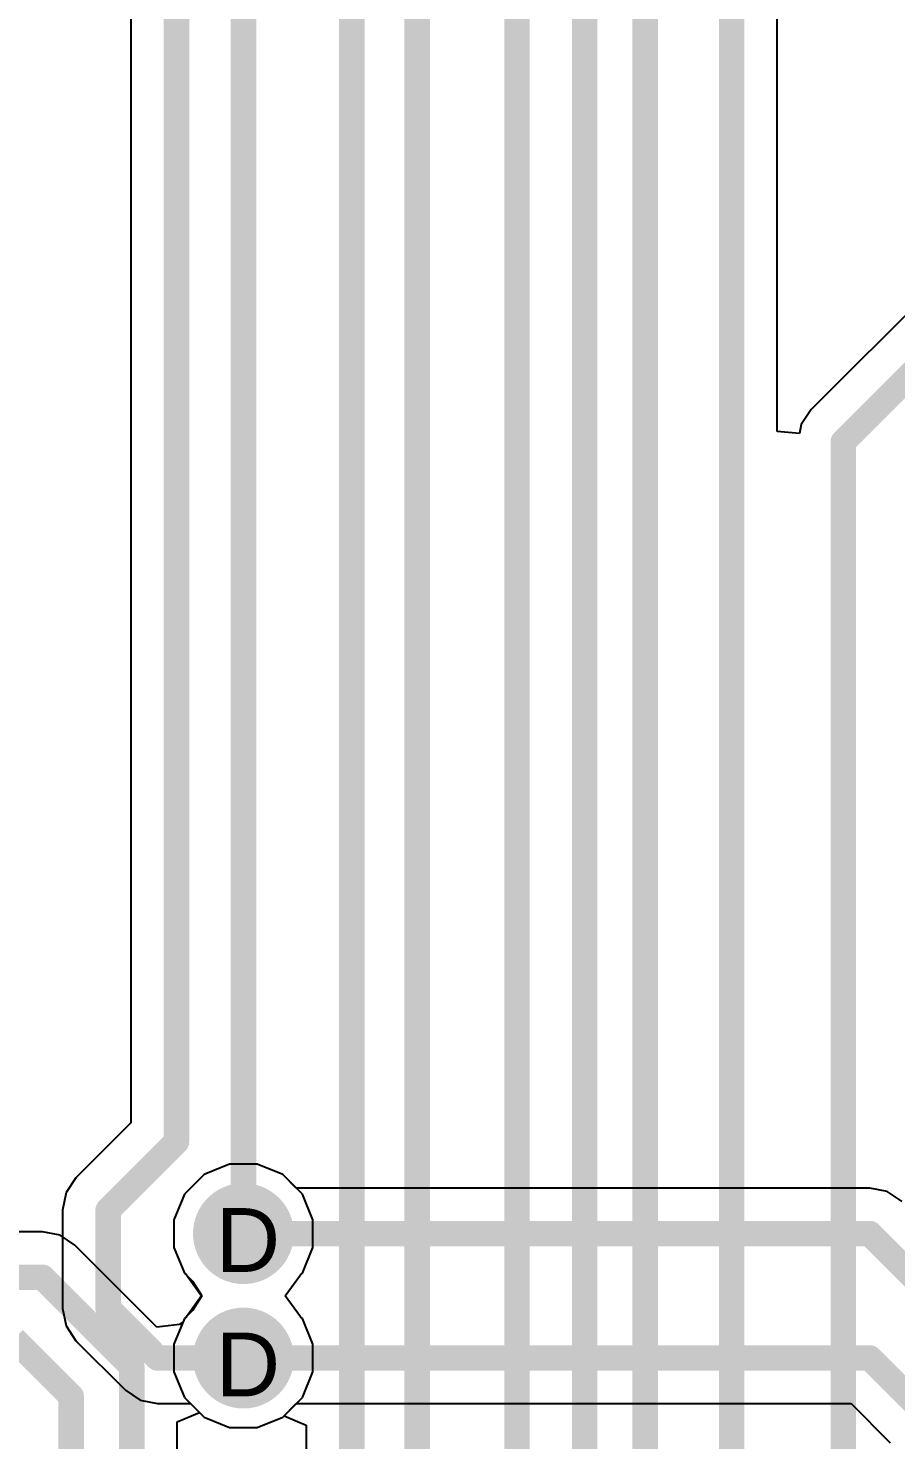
# Model space of a CAD drawing. Header units: inches. Extents: x 0 to 5032, y 0 to 5323.
# Drawn here: x 121.78 to 128.69, y 37.78 to 49.02 of the extents above; entities that cross this region are included whole.
import ezdxf

# ---------------------------------------------------------------- set-up
doc = ezdxf.new("R2010")
doc.units = ezdxf.units.IN
for name, color, linetype in [('Bottom Layer', 5, 'Continuous'), ('Bottom Solder', 6, 'Continuous'), ('Drill Drawing', 1, 'Continuous'), ('Layer 1', 16, 'Continuous'), ('Layer 2', 76, 'Continuous'), ('Top Layer', 1, 'Continuous'), ('Top Solder', 216, 'Continuous'), ('Via Holes', 16, 'Continuous')]:
    doc.layers.add(name, color=color, linetype=linetype)
doc.styles.add('Arial', font='', dxfattribs={"height": 0.2})
doc.styles.get('Arial').set_extended_font_data('Arial')

msp = doc.modelspace()

# ---------------------------------------------------------------- hatches: boundary and pattern name
at = {"layer": 'Bottom Layer'}
h = msp.add_hatch(color=5, dxfattribs=at)
edge = h.paths.add_edge_path()
edge.add_arc((123.4948, 39.4208), 0.2999994, 0, 360)
h = msp.add_hatch(color=5, dxfattribs=at)
edge = h.paths.add_edge_path()
edge.add_arc((123.4948, 38.43019999999999), 0.2999994, 0, 360)
at = {"layer": 'Bottom Solder'}
h = msp.add_hatch(color=6, dxfattribs=at)
edge = h.paths.add_edge_path()
edge.add_arc((123.4948, 39.4208), 0.4015993999999999, 0, 360)
h = msp.add_hatch(color=6, dxfattribs=at)
edge = h.paths.add_edge_path()
edge.add_arc((123.4948, 38.43019999999999), 0.4015993999999999, 0, 360)
at = {"layer": 'Layer 1'}
h = msp.add_hatch(color=16, dxfattribs=at)
edge = h.paths.add_edge_path()
edge.add_arc((123.4948, 39.4208), 0.2999994, 0, 360)
h = msp.add_hatch(color=16, dxfattribs=at)
edge = h.paths.add_edge_path()
edge.add_arc((123.4948, 38.43019999999999), 0.2999994, 0, 360)
at = {"layer": 'Layer 2'}
h = msp.add_hatch(color=76, dxfattribs=at)
edge = h.paths.add_edge_path()
edge.add_arc((123.4948, 39.4208), 0.2999994, 0, 360)
h = msp.add_hatch(color=76, dxfattribs=at)
edge = h.paths.add_edge_path()
edge.add_arc((123.4948, 38.43019999999999), 0.2999994, 0, 360)
at = {"layer": 'Top Layer'}
h = msp.add_hatch(color=1, dxfattribs=at)
edge = h.paths.add_edge_path()
edge.add_arc((123.4948, 39.4208), 0.2999994, 0, 360)
h = msp.add_hatch(color=1, dxfattribs=at)
edge = h.paths.add_edge_path()
edge.add_arc((123.4948, 38.43019999999999), 0.2999994, 0, 360)
at = {"layer": 'Top Solder'}
h = msp.add_hatch(color=216, dxfattribs=at)
edge = h.paths.add_edge_path()
edge.add_arc((123.4948, 39.4208), 0.4015993999999999, 0, 360)
h = msp.add_hatch(color=216, dxfattribs=at)
edge = h.paths.add_edge_path()
edge.add_arc((123.4948, 38.43019999999999), 0.4015993999999999, 0, 360)
at = {"layer": 'Via Holes'}
h = msp.add_hatch(color=7, dxfattribs=at)
edge = h.paths.add_edge_path()
edge.add_arc((123.4948, 39.4208), 0.1499997, 0, 360)
h = msp.add_hatch(color=7, dxfattribs=at)
edge = h.paths.add_edge_path()
edge.add_arc((123.4948, 38.43019999999999), 0.1499997, 0, 360)

# ---------------------------------------------------------------- linework, layer by layer
at = {"layer": 'Bottom Layer'}
for p, q in [((122.59883278, 54.6785546), (122.59883278, 40.30222572)), ((127.74581258, 45.80713724), (127.74581258, 54.20806278)), ((129.32014522, 47.28446727999999), (128.0169271, 45.98125169999999)), ((128.0169271, 45.98125169999999), (127.93833442, 45.8636243)), ((127.93833442, 45.8636243), (127.92361258, 45.78962394)), ((127.92361258, 45.78962394), (127.74581258, 45.80713724)), ((122.59883278, 40.30222572), (122.16106886, 39.86446434)), ((122.16106886, 39.86446434), (122.08247618, 39.74683693999999)), ((122.08247618, 39.74683693999999), (122.054874, 39.60808944)), ((122.054874, 39.60808944), (122.05487654, 39.60807673999999)), ((122.05487654, 39.60807673999999), (122.05487654, 38.8244715)), ((122.05487654, 38.8244715), (122.054874, 38.8244588)), ((122.054874, 38.8244588), (122.08247618, 38.6857113)), ((122.08247618, 38.6857113), (122.16106886, 38.5680839)), ((122.16106886, 38.5680839), (122.55532258, 38.17383272)), ((122.55532258, 38.17383272), (122.55532766, 38.17382509999999)), ((122.55532766, 38.17382509999999), (122.67295252, 38.09523242)), ((122.67295252, 38.09523242), (122.81170256, 38.06763278)), ((122.81170256, 38.06763278), (123.07389406, 38.06763278)), ((123.07389406, 38.06763278), (123.18098554, 37.9605413)), ((123.18098554, 37.9605413), (123.3846021, 37.8762006)), ((123.3846021, 37.8762006), (123.6049979, 37.8762006)), ((123.6049979, 37.8762006), (123.80861446, 37.9605413)), ((123.80861446, 37.9605413), (123.81803278, 37.96995962)), ((123.81803278, 37.96995962), (123.99583278, 37.89630978)), ((123.99583278, 37.89630978), (123.99583278, 36.62458004))]:
    msp.add_line(p, q, dxfattribs=at)
for points in [[(124.87807384, 35.71576804, 0.2032, 0.2032, 0), (124.87807384, 67.9700825, 0.2032, 0.2032, 0)], [(124.3584, 36.4744, 0.2032, 0.2032, 0), (124.3584, 67.33539999999999, 0.2032, 0.2032, 0)], [(125.67393712, 33.2426056, 0.2032, 0.2032, 0), (125.67393712, 55.44293712, 0.2032, 0.2032, 0)], [(123.4948, 39.4208, 0.2032, 0.2032, 0), (123.4948, 55.31133464, 0.2032, 0.2032, 0)], [(126.212346, 32.50004168, 0.2032, 0.2032, 0), (126.212346, 55.117746, 0.2032, 0.2032, 0)], [(122.9614, 40.15204567999999, 0.2032, 0.2032, 0), (122.9614, 54.82873463999999, 0.2032, 0.2032, 0)], [(126.6952, 29.60219885999999, 0.2032, 0.2032, 0), (126.6952, 54.60999999999999, 0.2032, 0.2032, 0)], [(127.38324536, 29.34331952, 0.2032, 0.2032, 0), (127.38324536, 54.35824535999999, 0.2032, 0.2032, 0)], [(128.273302, 45.7248768, 0.2032, 0.2032, 0), (129.5765252, 47.02809999999999, 0.2032, 0.2032, 0)], [(128.273302, 28.9413188, 0.2032, 0.2032, 0), (128.273302, 45.7248768, 0.2032, 0.2032, 0)], [(122.41744376, 39.60808944, 0.2032, 0.2032, 0), (122.9614, 40.15204567999999, 0.2032, 0.2032, 0)], [(122.41744376, 38.8244588, 0.2032, 0.2032, 0), (122.41744376, 39.60808944, 0.2032, 0.2032, 0)], [(122.41744376, 38.8244588, 0.2032, 0.2032, 0), (122.81170256, 38.43019999999999, 0.2032, 0.2032, 0)], [(122.81170256, 38.43019999999999, 0.2032, 0.2032, 0), (123.4948, 38.43019999999999, 0.2032, 0.2032, 0)]]:
    msp.add_lwpolyline(points, format="xyseb", dxfattribs=at)
for points in [[(128.222502, 45.7248768, 0.1016, 0.1016, 1), (128.324102, 45.7248768, 0.1016, 0.1016, 1)], [(128.222502, 45.7248768, 0.1016, 0.1016, 1), (128.324102, 45.7248768, 0.1016, 0.1016, 1)], [(122.9106, 40.15204567999999, 0.1016, 0.1016, 1), (123.0122, 40.15204567999999, 0.1016, 0.1016, 1)], [(122.9106, 40.15204567999999, 0.1016, 0.1016, 1), (123.0122, 40.15204567999999, 0.1016, 0.1016, 1)], [(122.36664376, 39.60808944, 0.1016, 0.1016, 1), (122.46824376, 39.60808944, 0.1016, 0.1016, 1)], [(122.36664376, 39.60808944, 0.1016, 0.1016, 1), (122.46824376, 39.60808944, 0.1016, 0.1016, 1)], [(123.444, 39.4208, 0.1016, 0.1016, 1), (123.5456, 39.4208, 0.1016, 0.1016, 1)], [(122.36664376, 38.8244588, 0.1016, 0.1016, 1), (122.46824376, 38.8244588, 0.1016, 0.1016, 1)], [(122.36664376, 38.8244588, 0.1016, 0.1016, 1), (122.46824376, 38.8244588, 0.1016, 0.1016, 1)], [(122.76090256, 38.43019999999999, 0.1016, 0.1016, 1), (122.86250256, 38.43019999999999, 0.1016, 0.1016, 1)], [(122.76090256, 38.43019999999999, 0.1016, 0.1016, 1), (122.86250256, 38.43019999999999, 0.1016, 0.1016, 1)], [(123.444, 38.43019999999999, 0.1016, 0.1016, 1), (123.5456, 38.43019999999999, 0.1016, 0.1016, 1)]]:
    msp.add_lwpolyline(points, format="xyseb", close=True, dxfattribs=at)
at = {"layer": 'Layer 1'}
for p, q in [((123.3846021, 39.9747994), (123.18098554, 39.8904587)), ((123.6049979, 39.9747994), (123.3846021, 39.9747994)), ((123.80861446, 39.8904587), (123.6049979, 39.9747994)), ((123.18098554, 39.8904587), (123.0251413, 39.73461446)), ((123.9644587, 39.73461446), (123.80861446, 39.8904587)), ((123.0251413, 39.73461446), (122.9408006, 39.5309979)), ((124.0487994, 39.5309979), (123.9644587, 39.73461446)), ((122.9408006, 39.5309979), (122.9408006, 39.3106021)), ((124.0487994, 39.3106021), (124.0487994, 39.5309979)), ((122.9408006, 39.3106021), (123.0251413, 39.10698554)), ((123.9644587, 39.10698554), (124.0487994, 39.3106021)), ((123.0251413, 39.10698554), (123.04069118, 39.09143566)), ((123.04069118, 39.09143566), (123.16220478, 38.9255)), ((123.82739522, 38.9255), (123.94890882, 39.09143566)), ((123.94890882, 39.09143566), (123.9644587, 39.10698554)), ((123.16220478, 38.9255), (123.04069118, 38.75956434)), ((123.94890882, 38.75956434), (123.82739522, 38.9255)), ((123.0251413, 38.74401446), (122.9408006, 38.54039789999999)), ((123.04069118, 38.75956434), (123.0251413, 38.74401446)), ((123.9644587, 38.74401446), (123.94890882, 38.75956434)), ((124.0487994, 38.54039789999999), (123.9644587, 38.74401446)), ((122.9408006, 38.54039789999999), (122.9408006, 38.3200021)), ((124.0487994, 38.3200021), (124.0487994, 38.54039789999999)), ((122.9408006, 38.3200021), (123.0251413, 38.11638554)), ((123.9644587, 38.11638554), (124.0487994, 38.3200021)), ((123.0251413, 38.11638554), (123.18098554, 37.9605413)), ((123.80861446, 37.9605413), (123.9644587, 38.11638554)), ((123.18098554, 37.9605413), (123.3846021, 37.8762006)), ((123.3846021, 37.8762006), (123.6049979, 37.8762006)), ((123.6049979, 37.8762006), (123.80861446, 37.9605413))]:
    msp.add_line(p, q, dxfattribs=at)
at = {"layer": 'Layer 2'}
for p, q in [((123.3846021, 39.9747994), (123.18098554, 39.8904587)), ((123.6049979, 39.9747994), (123.3846021, 39.9747994)), ((123.80861446, 39.8904587), (123.6049979, 39.9747994)), ((123.18098554, 39.8904587), (123.0251413, 39.73461446)), ((123.9644587, 39.73461446), (123.80861446, 39.8904587)), ((123.0251413, 39.73461446), (122.9408006, 39.5309979)), ((124.0487994, 39.5309979), (123.9644587, 39.73461446)), ((122.9408006, 39.5309979), (122.9408006, 39.3106021)), ((124.0487994, 39.3106021), (124.0487994, 39.5309979)), ((122.9408006, 39.3106021), (123.0251413, 39.10698554)), ((123.9644587, 39.10698554), (124.0487994, 39.3106021)), ((123.0251413, 39.10698554), (123.04069118, 39.09143566)), ((123.04069118, 39.09143566), (123.16220478, 38.9255)), ((123.82739522, 38.9255), (123.94890882, 39.09143566)), ((123.94890882, 39.09143566), (123.9644587, 39.10698554)), ((123.16220478, 38.9255), (123.04069118, 38.75956434)), ((123.94890882, 38.75956434), (123.82739522, 38.9255)), ((123.0251413, 38.74401446), (122.9408006, 38.54039789999999)), ((123.04069118, 38.75956434), (123.0251413, 38.74401446)), ((123.9644587, 38.74401446), (123.94890882, 38.75956434)), ((124.0487994, 38.54039789999999), (123.9644587, 38.74401446)), ((122.9408006, 38.54039789999999), (122.9408006, 38.3200021)), ((124.0487994, 38.3200021), (124.0487994, 38.54039789999999)), ((122.9408006, 38.3200021), (123.0251413, 38.11638554)), ((123.9644587, 38.11638554), (124.0487994, 38.3200021)), ((123.0251413, 38.11638554), (123.18098554, 37.9605413)), ((123.80861446, 37.9605413), (123.9644587, 38.11638554)), ((123.18098554, 37.9605413), (123.3846021, 37.8762006)), ((123.3846021, 37.8762006), (123.6049979, 37.8762006)), ((123.6049979, 37.8762006), (123.80861446, 37.9605413))]:
    msp.add_line(p, q, dxfattribs=at)
at = {"layer": 'Top Layer'}
for p, q in [((123.3846021, 39.9747994), (123.18098554, 39.8904587)), ((123.6049979, 39.9747994), (123.3846021, 39.9747994)), ((123.80861446, 39.8904587), (123.6049979, 39.9747994)), ((123.18098554, 39.8904587), (123.0251413, 39.73461446)), ((123.91570594, 39.78336722), (123.80861446, 39.8904587)), ((128.48450554, 39.78336722), (123.91570594, 39.78336722)), ((128.48451824, 39.78336976), (128.48450554, 39.78336722)), ((128.62326574, 39.75576758), (128.48451824, 39.78336976)), ((123.0251413, 39.73461446), (122.9408006, 39.5309979)), ((128.74089314, 39.6771749), (128.62326574, 39.75576758)), ((122.9408006, 39.5309979), (122.9408006, 39.3106021)), ((121.8954509, 39.43500114), (115.8166086, 39.43500114)), ((121.8954636, 39.43500367999999), (121.8954509, 39.43500114)), ((122.0342111, 39.4074015), (121.8954636, 39.43500367999999)), ((122.1518385, 39.32880882), (122.0342111, 39.4074015)), ((122.804555, 38.67609232), (122.1518385, 39.32880882)), ((122.9408006, 39.3106021), (123.0251413, 39.10698554)), ((123.0251413, 39.10698554), (123.09047264, 39.0416542)), ((123.09047264, 39.0416542), (123.16461524, 38.9255)), ((123.16461524, 38.9255), (123.09047264, 38.8093458)), ((123.09047264, 38.8093458), (123.0251413, 38.74401446)), ((122.9860888, 38.69681364), (122.804555, 38.67609232)), ((123.01250734, 38.71351668), (122.9860888, 38.69681364)), ((123.0251413, 38.74401446), (123.01250734, 38.71351668)), ((122.96836722, 37.92170977999999), (123.14616722, 37.99535962)), ((123.14616722, 37.99535962), (123.18098554, 37.9605413)), ((123.80861446, 37.9605413), (123.91570594, 38.06763278)), ((123.91570594, 38.06763278), (128.33433566, 38.06763278)), ((128.33433566, 38.06763278), (128.64676582, 37.75520516)), ((122.96836722, 36.11929022), (122.96836722, 37.92170977999999)), ((123.18098554, 37.9605413), (123.3846021, 37.8762006)), ((123.3846021, 37.8762006), (123.6049979, 37.8762006)), ((123.6049979, 37.8762006), (123.80861446, 37.9605413))]:
    msp.add_line(p, q, dxfattribs=at)
for points in [[(123.4948, 39.4208, 0.2032, 0.2032, 0), (128.48451824, 39.4208, 0.2032, 0.2032, 0)], [(128.48451824, 39.4208, 0.2032, 0.2032, 0), (129.50122944, 38.4040888, 0.2032, 0.2032, 0)], [(115.66642856, 39.07243391999999, 0.2032, 0.2032, 0), (121.8954636, 39.07243391999999, 0.2032, 0.2032, 0)], [(121.8954636, 39.07243391999999, 0.2032, 0.2032, 0), (122.6058, 38.36209752, 0.2032, 0.2032, 0)], [(121.666, 38.58259999999999, 0.2032, 0.2032, 0), (122.1232, 38.12539999999999, 0.2032, 0.2032, 0)], [(122.6058, 34.33558791999999, 0.2032, 0.2032, 0), (122.6058, 38.36209752, 0.2032, 0.2032, 0)], [(123.4948, 38.43019999999999, 0.2032, 0.2032, 0), (128.48451824, 38.43019999999999, 0.2032, 0.2032, 0)], [(128.48451824, 38.43019999999999, 0.2032, 0.2032, 0), (129.00933304, 37.9053852, 0.2032, 0.2032, 0)], [(122.1232, 35.6108, 0.2032, 0.2032, 0), (122.1232, 38.12539999999999, 0.2032, 0.2032, 0)]]:
    msp.add_lwpolyline(points, format="xyseb", dxfattribs=at)
for points in [[(123.444, 39.4208, 0.1016, 0.1016, 1), (123.5456, 39.4208, 0.1016, 0.1016, 1)], [(128.43371824, 39.4208, 0.1016, 0.1016, 1), (128.53531824, 39.4208, 0.1016, 0.1016, 1)], [(128.43371824, 39.4208, 0.1016, 0.1016, 1), (128.53531824, 39.4208, 0.1016, 0.1016, 1)], [(121.8446636, 39.07243391999999, 0.1016, 0.1016, 1), (121.9462636, 39.07243391999999, 0.1016, 0.1016, 1)], [(121.8446636, 39.07243391999999, 0.1016, 0.1016, 1), (121.9462636, 39.07243391999999, 0.1016, 0.1016, 1)], [(122.555, 38.36209752, 0.1016, 0.1016, 1), (122.6566, 38.36209752, 0.1016, 0.1016, 1)], [(122.555, 38.36209752, 0.1016, 0.1016, 1), (122.6566, 38.36209752, 0.1016, 0.1016, 1)], [(123.444, 38.43019999999999, 0.1016, 0.1016, 1), (123.5456, 38.43019999999999, 0.1016, 0.1016, 1)], [(128.43371824, 38.43019999999999, 0.1016, 0.1016, 1), (128.53531824, 38.43019999999999, 0.1016, 0.1016, 1)], [(128.43371824, 38.43019999999999, 0.1016, 0.1016, 1), (128.53531824, 38.43019999999999, 0.1016, 0.1016, 1)], [(122.0724, 38.12539999999999, 0.1016, 0.1016, 1), (122.174, 38.12539999999999, 0.1016, 0.1016, 1)], [(122.0724, 38.12539999999999, 0.1016, 0.1016, 1), (122.174, 38.12539999999999, 0.1016, 0.1016, 1)]]:
    msp.add_lwpolyline(points, format="xyseb", close=True, dxfattribs=at)

# ---------------------------------------------------------------- texts
at = {"layer": 'Drill Drawing', "style": 'Arial'}
for p in [(123.2747217, 39.11608382), (123.2747217, 38.12548382)]:
    msp.add_text('D', height=0.508, dxfattribs=at).set_placement(p)

doc.saveas('drawing.dxf')
